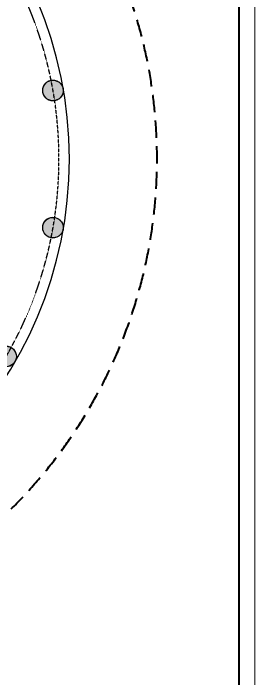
# Model space of a CAD drawing. Header units: inches. Extents: x 150067 to 167379, y -92057 to -49035.
# Drawn here: x 165886 to 166769, y -54091 to -51659 of the extents above; entities that cross this region are included whole.
import ezdxf

# ---------------------------------------------------------------- set-up
doc = ezdxf.new("R2010")
doc.units = ezdxf.units.IN
doc.header["$LTSCALE"] = 0.1
doc.header["$MEASUREMENT"] = 0
doc.linetypes.add('HIDDEN', pattern=[0.375, 0.25, -0.125])
for name, color, linetype, lineweight in [('BOR', 200, 'Continuous', 40), ('BOR1', 230, 'Continuous', 15), ('Layer4', 10, 'Continuous', 25), ('thin ha', 253, 'Continuous', 5), ('wall', 6, 'Continuous', 40)]:
    doc.layers.add(name, color=color, linetype=linetype, lineweight=lineweight)
doc.layers.add('S_USS_RBM', color=7, linetype='HIDDEN')

msp = doc.modelspace()

# ---------------------------------------------------------------- hatches: boundary and pattern name
at = {"layer": 'Layer4', "linetype": 'Continuous', "ltscale": 0.1}
h = msp.add_hatch(color=7, dxfattribs=at)
edge = h.paths.add_edge_path()
edge.add_arc((166031.11, -51941.41), 37.5, 0, 360)
h = msp.add_hatch(color=7, dxfattribs=at)
edge = h.paths.add_edge_path()
edge.add_arc((166031.11, -52442.38), 37.5, 0, 360)
h = msp.add_hatch(color=7, dxfattribs=at)
edge = h.paths.add_edge_path()
edge.add_arc((165859.76, -52913.14), 37.5, 0, 360)
at = {"layer": 'thin ha', "linetype": 'Continuous', "lineweight": 20, "ltscale": 0.1}
h = msp.add_hatch(color=2, dxfattribs=at)
edge = h.paths.add_edge_path()
edge.add_arc((166030.61, -51941.41), 38, 0, 360)
h = msp.add_hatch(color=2, dxfattribs=at)
edge = h.paths.add_edge_path()
edge.add_arc((166030.61, -52442.38), 38, 0, 360)
h = msp.add_hatch(color=2, dxfattribs=at)
edge = h.paths.add_edge_path()
edge.add_arc((165859.26, -52913.14), 38, 0, 360)

# ---------------------------------------------------------------- linework, layer by layer
at = {"layer": 'BOR', "elevation": 23680.86}
msp.add_lwpolyline([(166712.41, -49087.81), (151489.98, -49087.81), (151489.98, -56465.21), (166712.41, -56465.21)], close=True, dxfattribs=at)
at = {"layer": 'BOR1', "elevation": 23680.86}
msp.add_lwpolyline([(166768.94, -49034.57), (151455.32, -49034.57), (151455.32, -56521.74), (166768.94, -56521.74)], close=True, dxfattribs=at)
at = {"layer": 'Layer4', "color": 7, "linetype": 'Continuous', "ltscale": 0.1}
for centre in [(166031.11, -51941.41, 23680.86), (166031.11, -52442.38, 23680.86), (165859.76, -52913.14, 23680.86)]:
    msp.add_circle(centre, 37.5, dxfattribs=at)
at = {"layer": 'Layer4', "color": 1, "linetype": 'HIDDEN', "ltscale": 35}
msp.add_arc((164610.52, -52191.89, 23680.86), 1442.5, 271.48751, 90, dxfattribs=at)
at = {"layer": 'S_USS_RBM', "linetype": 'Continuous'}
msp.add_arc((164610.52, -52191.89, 23680.48), 1480.5, 270.00004, 89.99996, dxfattribs=at)
at = {"layer": 'thin ha', "color": 2, "linetype": 'Continuous', "lineweight": 20, "ltscale": 0.1}
for centre in [(166030.61, -51941.41, 23680.86), (166030.61, -52442.38, 23680.86), (165859.26, -52913.14, 23680.86)]:
    msp.add_circle(centre, 38, dxfattribs=at)
at = {"layer": 'wall', "color": 252, "linetype": 'HIDDEN', "ltscale": 2500}
msp.add_arc((164610.61, -52190.64, 23680.86), 1801.25, 270, 90.33679, dxfattribs=at)

doc.saveas('drawing.dxf')
